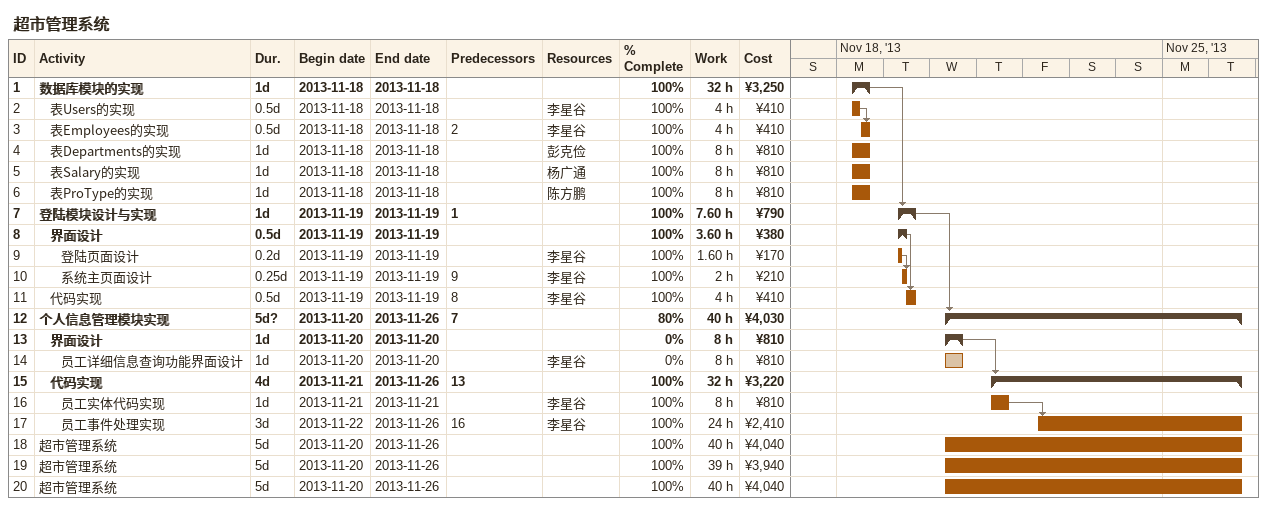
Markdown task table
超市管理系统

| ID | Level | Task | Duration | Start | Finish | Predecessors | Resources | % complete | Work (h) | Cost (¥) |
|---|---|---|---|---|---|---|---|---|---|---|
| 1 | 1 | **数据库模块的实现** | 1d | 2013-11-18 | 2013-11-18 |  |  | 100 | 32 | 3250 |
| 2 | 2 | 表Users的实现 | 0.5d | 2013-11-18 | 2013-11-18 |  | 李星谷 | 100 | 4 | 410 |
| 3 | 2 | 表Employees的实现 | 0.5d | 2013-11-18 | 2013-11-18 | 2 | 李星谷 | 100 | 4 | 410 |
| 4 | 2 | 表Departments的实现 | 1d | 2013-11-18 | 2013-11-18 |  | 彭克俭 | 100 | 8 | 810 |
| 5 | 2 | 表Salary的实现 | 1d | 2013-11-18 | 2013-11-18 |  | 杨广通 | 100 | 8 | 810 |
| 6 | 2 | 表ProType的实现 | 1d | 2013-11-18 | 2013-11-18 |  | 陈方鹏 | 100 | 8 | 810 |
| 7 | 1 | **登陆模块设计与实现** | 1d | 2013-11-19 | 2013-11-19 | 1 |  | 100 | 7.60 | 790 |
| 8 | 2 | **界面设计** | 0.5d | 2013-11-19 | 2013-11-19 |  |  | 100 | 3.60 | 380 |
| 9 | 3 | 登陆页面设计 | 0.2d | 2013-11-19 | 2013-11-19 |  | 李星谷 | 100 | 1.60 | 170 |
| 10 | 3 | 系统主页面设计 | 0.25d | 2013-11-19 | 2013-11-19 | 9 | 李星谷 | 100 | 2 | 210 |
| 11 | 2 | 代码实现 | 0.5d | 2013-11-19 | 2013-11-19 | 8 | 李星谷 | 100 | 4 | 410 |
| 12 | 1 | **个人信息管理模块实现** | 5d? | 2013-11-20 | 2013-11-26 | 7 |  | 80 | 40 | 4030 |
| 13 | 2 | **界面设计** | 1d | 2013-11-20 | 2013-11-20 |  |  | 0 | 8 | 810 |
| 14 | 3 | 员工详细信息查询功能界面设计 | 1d | 2013-11-20 | 2013-11-20 |  | 李星谷 | 0 | 8 | 810 |
| 15 | 2 | **代码实现** | 4d | 2013-11-21 | 2013-11-26 | 13 |  | 100 | 32 | 3220 |
| 16 | 3 | 员工实体代码实现 | 1d | 2013-11-21 | 2013-11-21 |  | 李星谷 | 100 | 8 | 810 |
| 17 | 3 | 员工事件处理实现 | 3d | 2013-11-22 | 2013-11-26 | 16 | 李星谷 | 100 | 24 | 2410 |
| 18 | 1 | 超市管理系统 | 5d | 2013-11-20 | 2013-11-26 |  |  | 100 | 40 | 4040 |
| 19 | 1 | 超市管理系统 | 5d | 2013-11-20 | 2013-11-26 |  |  | 100 | 39 | 3940 |
| 20 | 1 | 超市管理系统 | 5d | 2013-11-20 | 2013-11-26 |  |  | 100 | 40 | 4040 |
